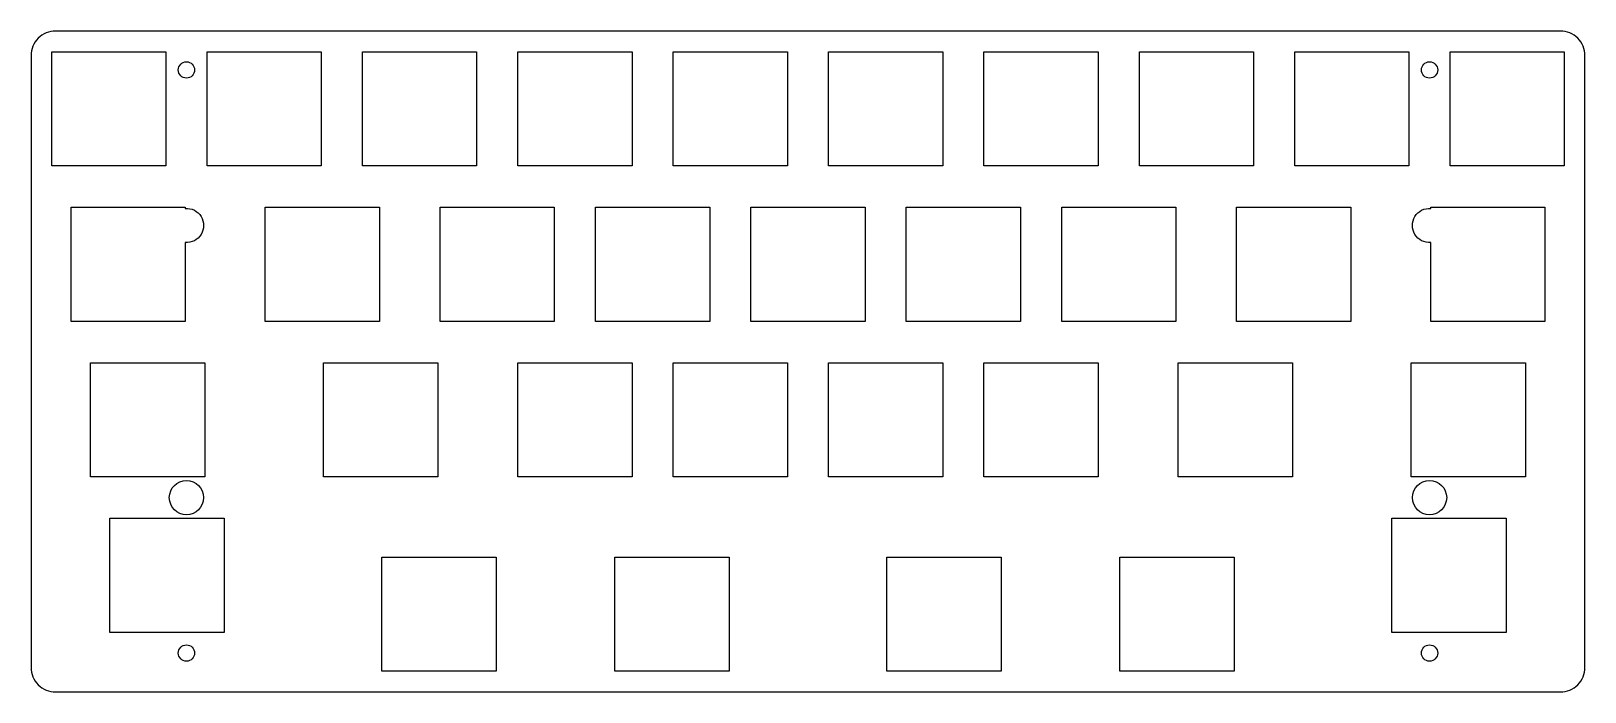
# Model space of a CAD drawing. Header units: millimetres. Extents: x 0 to 191, y -81 to 0.
import ezdxf

# ---------------------------------------------------------------- set-up
doc = ezdxf.new("R2010")
doc.units = ezdxf.units.MM
doc.layers.get('0').update_dxf_attribs({"linetype": 'CONTINUOUS'})

msp = doc.modelspace()

# ---------------------------------------------------------------- linework, layer by layer
for points in [[(0, -3), (0, -77.9625, 0.4142135624), (3, -80.9625), (187.5, -80.9625, 0.4142135624), (190.5, -77.9625), (190.5, -3, 0.4142135624), (187.5, 0), (3, 0, 0.4142135624)], [(18.90625, -25.907574), (18.90625, -35.575), (4.90625, -35.575), (4.90625, -21.575), (18.90625, -21.575), (18.90625, -21.717426, -1.0709644514)], [(171.59375, -35.575), (171.59375, -25.907574, -1.0709644514), (171.59375, -21.717426), (171.59375, -21.575), (185.59375, -21.575), (185.59375, -35.575)]]:
    msp.add_lwpolyline(points, format="xyb", close=True)
for points in [[(2.525, -16.525), (2.525, -2.525), (16.525, -2.525), (16.525, -16.525)], [(21.575, -2.525), (35.575, -2.525), (35.575, -16.525), (21.575, -16.525)], [(54.625, -2.525), (54.625, -16.525), (40.625, -16.525), (40.625, -2.525)], [(73.675, -2.525), (73.675, -16.525), (59.675, -16.525), (59.675, -2.525)], [(92.725, -16.525), (78.725, -16.525), (78.725, -2.525), (92.725, -2.525)], [(111.775, -2.525), (111.775, -16.525), (97.775, -16.525), (97.775, -2.525)], [(130.825, -2.525), (130.825, -16.525), (116.825, -16.525), (116.825, -2.525)], [(149.875, -16.525), (135.875, -16.525), (135.875, -2.525), (149.875, -2.525)], [(168.925, -16.525), (154.925, -16.525), (154.925, -2.525), (168.925, -2.525)], [(187.975, -16.525), (173.975, -16.525), (173.975, -2.525), (187.975, -2.525)], [(28.71875, -21.575), (42.71875, -21.575), (42.71875, -35.575), (28.71875, -35.575)], [(64.15, -35.575), (50.15, -35.575), (50.15, -21.575), (64.15, -21.575)], [(69.2, -21.575), (83.2, -21.575), (83.2, -35.575), (69.2, -35.575)], [(88.25, -21.575), (102.25, -21.575), (102.25, -35.575), (88.25, -35.575)], [(121.3, -21.575), (121.3, -35.575), (107.3, -35.575), (107.3, -21.575)], [(140.35, -35.575), (126.35, -35.575), (126.35, -21.575), (140.35, -21.575)], [(161.78125, -35.575), (147.78125, -35.575), (147.78125, -21.575), (161.78125, -21.575)], [(21.2875, -40.625), (21.2875, -54.625), (7.2875, -54.625), (7.2875, -40.625)], [(35.8625, -54.625), (35.8625, -40.625), (49.8625, -40.625), (49.8625, -54.625)], [(59.675, -40.625), (73.675, -40.625), (73.675, -54.625), (59.675, -54.625)], [(92.725, -40.625), (92.725, -54.625), (78.725, -54.625), (78.725, -40.625)], [(111.775, -54.625), (97.775, -54.625), (97.775, -40.625), (111.775, -40.625)], [(116.825, -54.625), (116.825, -40.625), (130.825, -40.625), (130.825, -54.625)], [(140.6375, -40.625), (154.6375, -40.625), (154.6375, -54.625), (140.6375, -54.625)], [(169.2125, -54.625), (169.2125, -40.625), (183.2125, -40.625), (183.2125, -54.625)], [(23.66875, -73.675), (9.66875, -73.675), (9.66875, -59.675), (23.66875, -59.675)], [(166.83125, -73.675), (166.83125, -59.675), (180.83125, -59.675), (180.83125, -73.675)], [(57.00625, -78.4375), (43.00625, -78.4375), (43.00625, -64.4375), (57.00625, -64.4375)], [(85.58125, -78.4375), (71.58125, -78.4375), (71.58125, -64.4375), (85.58125, -64.4375)], [(118.91875, -78.4375), (104.91875, -78.4375), (104.91875, -64.4375), (118.91875, -64.4375)], [(133.49375, -64.4375), (147.49375, -64.4375), (147.49375, -78.4375), (133.49375, -78.4375)]]:
    msp.add_lwpolyline(points, close=True)
for centre, radius in [((19.05, -4.762514), 1), ((171.45, -4.762514), 1), ((19.05, -57.15), 2.1), ((171.45, -57.15), 2.1), ((19.05, -76.199986), 1), ((171.45, -76.199986), 1)]:
    msp.add_circle(centre, radius)

doc.saveas('drawing.dxf')
